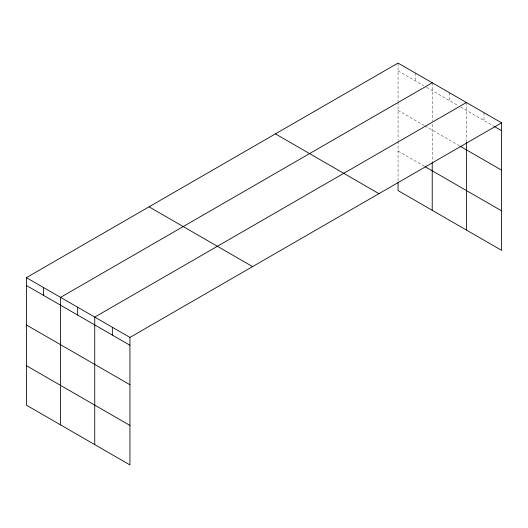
<?xml version="1.0" encoding="UTF-8"?>
<svg xmlns="http://www.w3.org/2000/svg" width="528" height="528" viewBox="0 0 528 528"><rect width="100%" height="100%" fill="white"/><g stroke="black" fill="none" stroke-linecap="round" stroke-linejoin="round"><path stroke-width="0.4" stroke-dasharray="2.64 1.98" d="M398.059 63.07L398.059 101.336M398.059 70.891L423.687 85.688M426.532 87.331L457.855 105.415M460.7 107.059L493.858 126.199M398.059 110.392L424.393 125.598M425.106 126.007L459.274 145.735M398.059 151.081L424.393 166.287M483.998 112.682L483.998 120.509M466.396 102.524L466.396 141.616M449.308 92.657L449.308 100.485M432.227 82.797L432.227 121.064M432.227 124.357L432.227 161.858M415.14 72.93L415.14 80.758M398.059 102.161L398.059 140.501M398.059 141.313L398.059 180.701"/><path stroke-width="0.79" d="M26.4 277.642L129.941 337.425L129.941 464.93L26.4 405.154L26.4 277.642L398.059 63.07L501.6 122.846L501.6 250.358L398.059 190.575L398.059 182.351M432.227 82.797L60.568 297.37L60.568 424.882M466.396 102.524L94.736 317.097L94.736 444.609M129.941 337.425L501.6 122.846M494.558 126.608L501.6 130.673M459.987 146.144L501.6 170.168M425.106 166.696L501.6 210.863M275.411 133.874L378.952 193.657M149.048 206.831L252.589 266.614M26.4 285.47L129.941 345.246M26.4 324.964L129.941 384.74M26.4 365.66L129.941 425.436M466.396 142.435L466.396 230.03M432.227 162.67L432.227 210.302M112.339 327.261L112.339 335.082M77.656 307.23L77.656 315.058M43.487 287.503L43.487 295.33"/></g></svg>
